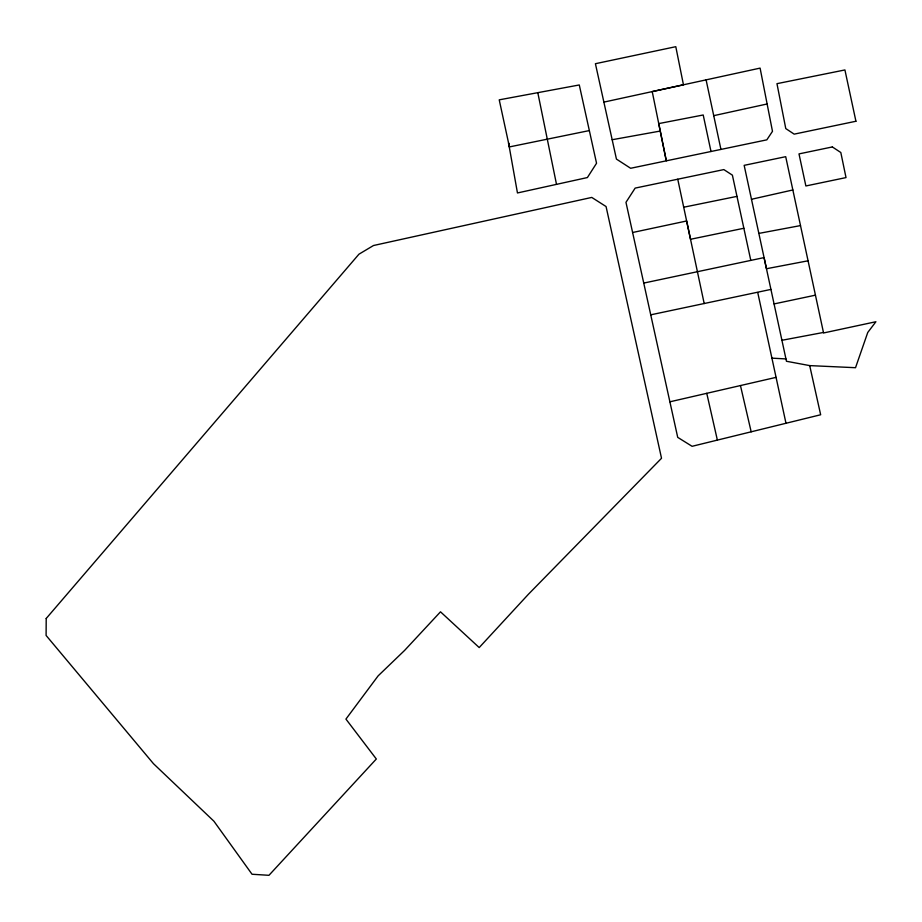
<?xml version="1.0" encoding="UTF-8"?>
<svg xmlns="http://www.w3.org/2000/svg" width="922" height="922" viewBox="0 0 922 922"><rect width="100%" height="100%" fill="white"/><g stroke="black" fill="none" stroke-linecap="round" stroke-linejoin="round"><path stroke-width="1.38" d="M750.796 260.396L732.391 175.157L723.851 169.59L635.154 188.1L625.969 202.333L677.716 437.362L692.088 446.306L820.661 414.762L809.7 365.608L786.454 361.263L764.061 257.595L643.74 283.077M650.736 314.828L770.942 289.404M669.891 401.808L776.059 377.363M751.488 199.279L792.851 189.967M603.887 102.112L683.456 84.801L675.791 46.688L595.416 63.71L616.438 159.091L630.636 168.277L766.827 139.844L772.486 131.327L760.097 68.113L652.223 91.589L666.306 160.831L658.746 123.594L703.209 114.985L711 151.496M713.732 115.665L767.127 103.979M632.607 232.505L686.636 220.98L704.189 303.545M774.077 303.926L815.451 295.167M743.858 228.264L690.52 239.282L677.751 179.214M589.342 130.578L509.405 146.921L499.228 99.841L579.281 84.962L596.546 163.252L587.395 177.554L517.461 192.963L508.552 142.956L509.405 146.921M683.709 207.22L736.966 196.374M808.075 260.799L766.47 268.728L744.158 165.349L785.705 156.682L823.565 332.969L875.9 321.743L867.763 332.45L855.524 367.705L809.7 365.608M781.925 340.287L823.461 332.45M758.864 233.404L800.503 225.59M612.173 139.729L660.256 131.051M771.898 358.151L785.947 358.923M740.458 385.557L751.176 431.807M706.759 393.314L717.374 440.105M757.746 292.528L785.982 423.267M706.091 79.868L720.935 149.422M537.803 92.673L556.508 184.365M46.204 618.489L46.1 635.442L153.478 763.693L213.916 821.214L252.04 874.252L268.959 875.312L376.326 759.002L345.934 719.091L378.124 675.872L404.562 650.448L440.497 611.816L479.198 647.567L528.387 594.287L661.523 458.269L606.065 206.54L591.763 197.423L373.491 245.517L358.946 254.195L46.204 618.489M855.927 121.255L794.176 134.139L785.774 128.584L776.969 83.671L844.921 69.945L855.927 121.255M832.347 146.944L798.994 153.905L805.874 185.967L846.016 177.589L840.818 152.51L832.347 146.944"/></g></svg>
